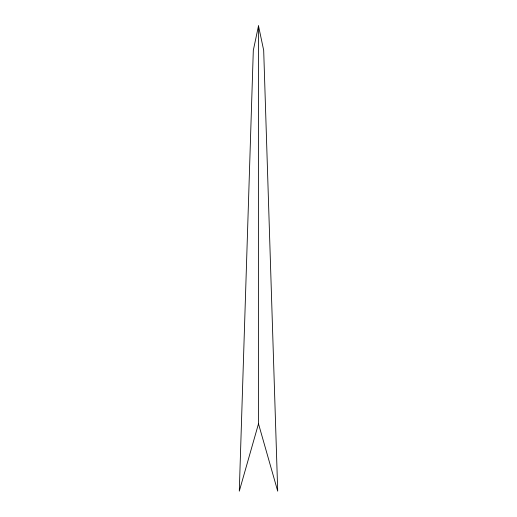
<?xml version="1.0" encoding="UTF-8"?>
<svg xmlns="http://www.w3.org/2000/svg" width="517" height="517" viewBox="0 0 517 517"><rect width="100%" height="100%" fill="white"/><g stroke="black" fill="none" stroke-linecap="round" stroke-linejoin="round"><path stroke-width="0.78" d="M258.5 423.772L258.5 25.85L253.311 50.349L239.293 491.15L258.5 423.772L277.707 491.15L263.689 50.349L258.5 25.85"/></g></svg>
